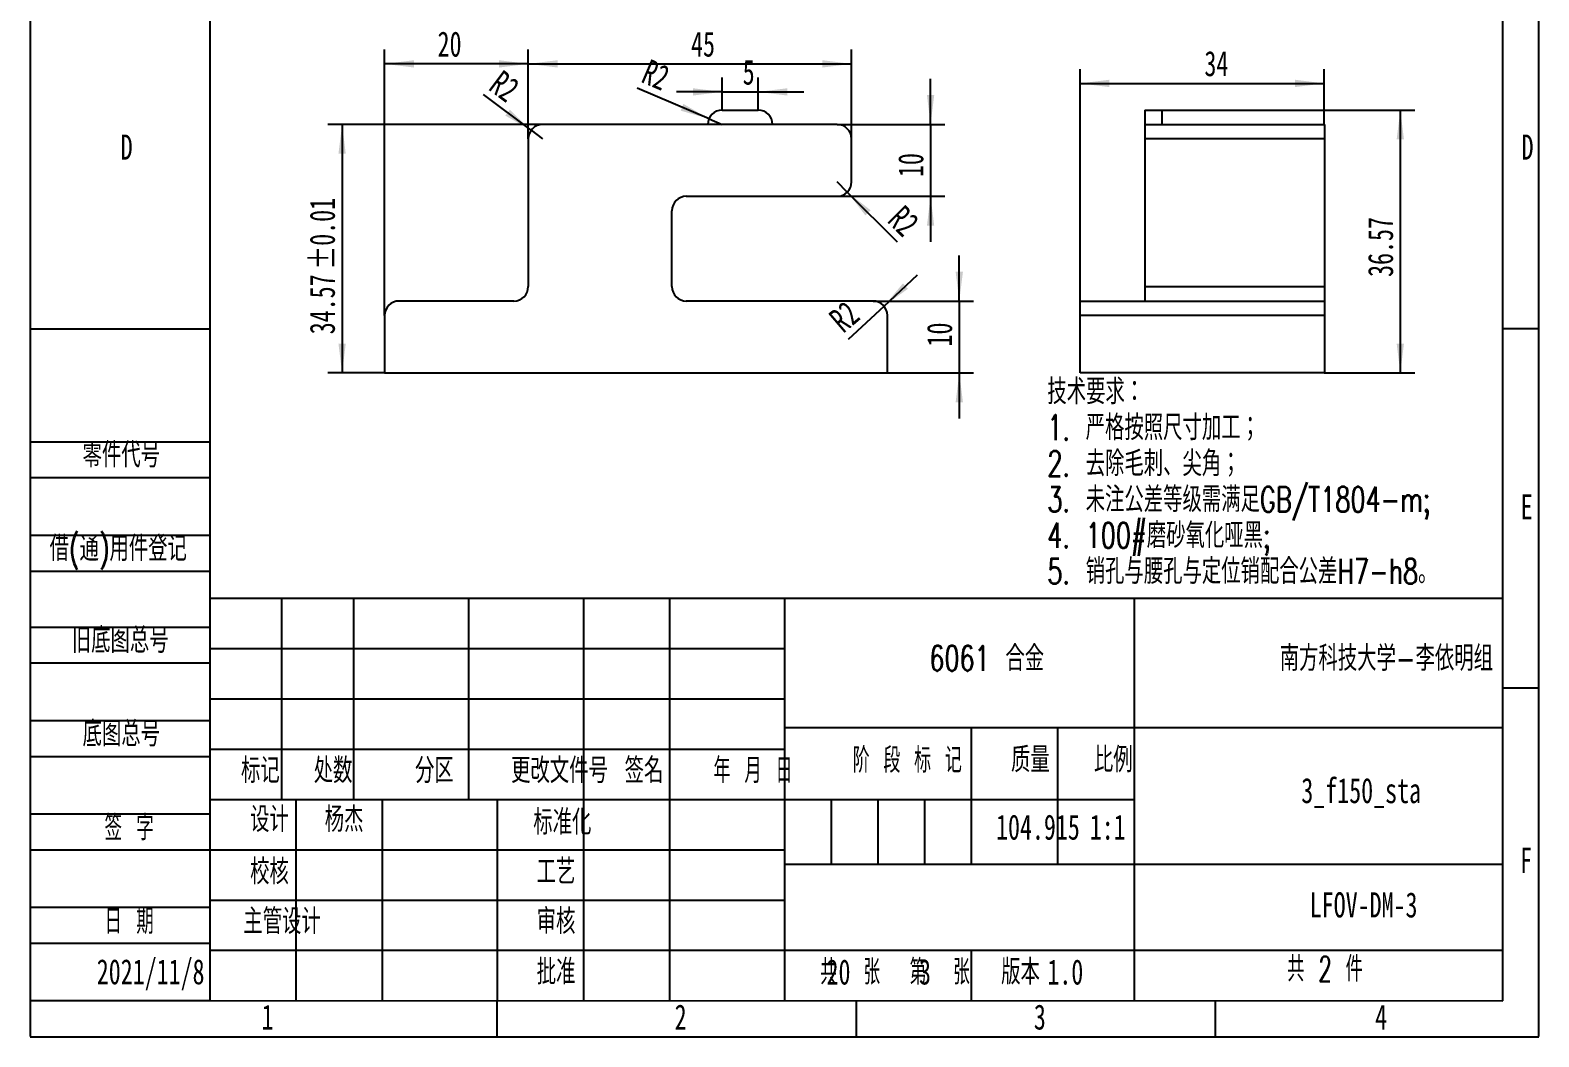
# Model space of a CAD drawing. Header units: millimetres. Extents: x 0 to 210, y 0 to 297.
# Drawn here: x 0 to 210, y 0 to 140.1 of the extents above; entities that cross this region are included whole.
import ezdxf

# ---------------------------------------------------------------- set-up
doc = ezdxf.new("R2010")
doc.units = ezdxf.units.MM
doc.layers.add('图框', color=7, linetype='Continuous')
doc.layers.add('图纸格式', color=7, linetype='Continuous')
doc.layers.add('根据设置的颜色创建', color=7, linetype='Continuous', lineweight=25)
doc.styles.add('SLDTEXTSTYLE0', font='TXT', dxfattribs={"width": 0.7, "bigfont": 'bigfont'})
doc.styles.add('SLDTEXTSTYLE1', font='TXT', dxfattribs={"width": 0.62, "bigfont": 'bigfont'})
doc.styles.add('SLDTEXTSTYLE2', font='TXT', dxfattribs={"width": 0.614286, "bigfont": 'bigfont'})
doc.styles.add('SLDTEXTSTYLE3', font='TXT', dxfattribs={"width": 0.6, "bigfont": 'bigfont'})
doc.styles.add('SLDTEXTSTYLE4', font='TXT', dxfattribs={"width": 0.633333, "bigfont": 'bigfont'})
doc.styles.add('SLDTEXTSTYLE5', font='TXT', dxfattribs={"width": 0.7})
doc.dimstyles.new('SLDDIMSTYLE0', dxfattribs={"dimtxt": 3.5, "dimasz": 4.08, "dimexe": 0, "dimexo": 0.0625, "dimgap": 0.875, "dimtad": 2, "dimrnd": 1e-09, "dimzin": 12, "dimdsep": 46, "dimtxsty": 'SLDTEXTSTYLE5', "dimsah": 1, "dimcen": 0.09, "dimadec": 0, "dimazin": 3, "dimtol": 1, "dimtp": 0.01, "dimtm": 0.01, "dimtfac": 1, "dimtofl": 0, "dimtmove": 0, "dimatfit": 3, "dimfxl": 0, "dimfrac": 2, "dimtolj": 1, "dimarcsym": 0})
doc.dimstyles.new('SLDDIMSTYLE1', dxfattribs={"dimtxt": 3.5, "dimasz": 4.08, "dimexe": 0, "dimexo": 0.0625, "dimgap": 0.875, "dimtad": 2, "dimrnd": 1e-09, "dimzin": 12, "dimdsep": 46, "dimtxsty": 'SLDTEXTSTYLE5', "dimsah": 1, "dimcen": 0.09, "dimadec": 0, "dimazin": 3, "dimtfac": 1, "dimtmove": 0, "dimatfit": 0, "dimfxl": 0, "dimfrac": 2, "dimtolj": 1, "dimtzin": 12, "dimarcsym": 0})
doc.dimstyles.new('SLDDIMSTYLE2', dxfattribs={"dimtxt": 3.5, "dimasz": 4.08, "dimexe": 0, "dimexo": 0.0625, "dimgap": 0.875, "dimtad": 2, "dimrnd": 1e-09, "dimzin": 12, "dimdsep": 46, "dimtxsty": 'SLDTEXTSTYLE5', "dimsah": 1, "dimcen": 0.09, "dimadec": 0, "dimazin": 3, "dimtfac": 1, "dimtofl": 0, "dimtmove": 0, "dimatfit": 3, "dimfxl": 0, "dimfrac": 2, "dimtolj": 1, "dimtzin": 12, "dimarcsym": 0})
doc.dimstyles.new('SLDDIMSTYLE3', dxfattribs={"dimtxt": 3.5, "dimasz": 4.08, "dimexe": 0, "dimexo": 0.0625, "dimgap": 0.875, "dimtad": 2, "dimrnd": 1e-09, "dimzin": 12, "dimdsep": 46, "dimtxsty": 'SLDTEXTSTYLE5', "dimsah": 1, "dimcen": 0, "dimadec": 0, "dimazin": 3, "dimtfac": 1, "dimtofl": 0, "dimtmove": 0, "dimatfit": 3, "dimfxl": 0, "dimfrac": 2, "dimtolj": 1, "dimtzin": 12, "dimarcsym": 0})
doc.dimstyles.new('SLDDIMSTYLE4', dxfattribs={"dimtxt": 3.5, "dimasz": 4.08, "dimexe": 0, "dimexo": 0.0625, "dimgap": 0.875, "dimtad": 2, "dimrnd": 1e-09, "dimzin": 12, "dimdsep": 46, "dimtxsty": 'SLDTEXTSTYLE5', "dimsah": 1, "dimcen": 0, "dimadec": 0, "dimazin": 3, "dimtfac": 1, "dimtofl": 0, "dimtmove": 1, "dimatfit": 3, "dimfxl": 0, "dimfrac": 2, "dimtolj": 1, "dimtzin": 12, "dimarcsym": 0})

# ---------------------------------------------------------------- blocks, each defined once
blk = doc.blocks.new('SW_NOTE_0')
at = {"layer": '图纸格式', "color": 0, "char_height": 3.5, "attachment_point": 1, "style": 'SLDTEXTSTYLE0'}
for s, insert in [('技术要求：', (0, 4.51)), ('1. 严格按照尺寸加工；', (0, -0.49)), ('2. 去除毛刺、尖角；', (0, -5.49)), ('3. 未注公差等级需满足GB/T1804-m;', (0, -10.49)), ('4. 100#磨砂氧化哑黑;', (0, -15.49)), ('5. 销孔与腰孔与定位销配合公差H7-h8。', (0, -20.49))]:
    blk.add_mtext(s, dxfattribs=dict(at, insert=insert))
blk = doc.blocks.new('_D')
at = {"layer": '根据设置的颜色创建'}
for p, q in [((71.33, 126.94), (41.42, 126.94)), ((43.42, 126.94), (43.42, 92.37)), ((49.33, 92.37), (41.42, 92.37))]:
    blk.add_line(p, q, dxfattribs=at)
for points in [[(43.42, 126.94), (42.91, 122.86), (43.93, 122.86)], [(43.42, 92.37), (43.93, 96.45), (42.91, 96.45)]]:
    blk.add_solid(points, dxfattribs=at)
at = {"layer": '根据设置的颜色创建', "char_height": 3.5, "attachment_point": 1, "rotation": 90, "style": 'SLDTEXTSTYLE5'}
for s, insert in [('±0.01', (38.91, 106.72)), ('34.57', (38.91, 97.74))]:
    blk.add_mtext(s, dxfattribs=dict(at, insert=insert))
blk = doc.blocks.new('_D_1')
at = {"layer": '根据设置的颜色创建'}
for p, q in [((129.33, 102.37), (129.33, 108.72)), ((117.33, 102.37), (131.33, 102.37)), ((129.33, 102.37), (129.33, 92.37)), ((106.03, 92.37), (131.33, 92.37)), ((129.33, 92.37), (129.33, 86.02))]:
    blk.add_line(p, q, dxfattribs=at)
for points in [[(129.33, 102.37), (129.84, 106.45), (128.82, 106.45)], [(129.33, 92.37), (128.82, 88.29), (129.84, 88.29)]]:
    blk.add_solid(points, dxfattribs=at)
at = {"layer": '根据设置的颜色创建', "insert": (124.82, 96.04), "char_height": 3.5, "attachment_point": 1, "rotation": 90, "style": 'SLDTEXTSTYLE5'}
blk.add_mtext('10', dxfattribs=at)
blk = doc.blocks.new('_D_2')
at = {"layer": '根据设置的颜色创建'}
for p, q in [((125.33, 126.94), (125.33, 133.29)), ((112.33, 126.94), (127.33, 126.94)), ((125.33, 126.94), (125.33, 116.94)), ((112.33, 116.94), (127.33, 116.94)), ((125.33, 116.94), (125.33, 110.59))]:
    blk.add_line(p, q, dxfattribs=at)
for points in [[(125.33, 126.94), (125.84, 131.02), (124.83, 131.02)], [(125.33, 116.94), (124.83, 112.86), (125.84, 112.86)]]:
    blk.add_solid(points, dxfattribs=at)
at = {"layer": '根据设置的颜色创建', "insert": (120.82, 119.62), "char_height": 3.5, "attachment_point": 1, "rotation": 90, "style": 'SLDTEXTSTYLE5'}
blk.add_mtext('10', dxfattribs=at)
blk = doc.blocks.new('_D_3')
at = {"layer": '根据设置的颜色创建'}
for p, q in [((49.33, 100.37), (49.33, 137.37)), ((69.33, 124.94), (69.33, 137.37)), ((69.33, 135.37), (49.33, 135.37))]:
    blk.add_line(p, q, dxfattribs=at)
for points in [[(49.33, 135.37), (53.41, 134.86), (53.41, 135.88)], [(69.33, 135.37), (65.25, 135.88), (65.25, 134.86)]]:
    blk.add_solid(points, dxfattribs=at)
at = {"layer": '根据设置的颜色创建', "insert": (56.71, 139.88), "char_height": 3.5, "attachment_point": 1, "style": 'SLDTEXTSTYLE5'}
blk.add_mtext('20', dxfattribs=at)
blk = doc.blocks.new('_D_4')
at = {"layer": '根据设置的颜色创建'}
for p, q in [((69.33, 124.94), (69.33, 137.37)), ((114.33, 124.94), (114.33, 137.37)), ((69.33, 135.37), (114.33, 135.37))]:
    blk.add_line(p, q, dxfattribs=at)
for points in [[(69.33, 135.37), (73.41, 134.86), (73.41, 135.88)], [(114.33, 135.37), (110.25, 135.88), (110.25, 134.86)]]:
    blk.add_solid(points, dxfattribs=at)
at = {"layer": '根据设置的颜色创建', "insert": (91.99, 139.88), "char_height": 3.5, "attachment_point": 1, "style": 'SLDTEXTSTYLE5'}
blk.add_mtext('45', dxfattribs=at)
blk = doc.blocks.new('_D_5')
at = {"layer": '根据设置的颜色创建'}
for q in [(84.49, 131.99), (96.33, 126.94)]:
    blk.add_line((94.49, 127.72), q, dxfattribs=at)
blk.add_solid([(94.49, 127.72), (90.94, 129.79), (90.54, 128.86)], dxfattribs=at)
at = {"layer": '根据设置的颜色创建', "insert": (86.25, 136.11), "char_height": 3.5, "attachment_point": 1, "rotation": 336.8663, "style": 'SLDTEXTSTYLE5'}
blk.add_mtext('R2', dxfattribs=at)
blk = doc.blocks.new('_D_6')
at = {"layer": '根据设置的颜色创建'}
for p, q in [((96.33, 128.94), (96.33, 133.47)), ((101.33, 128.94), (101.33, 133.47)), ((96.33, 131.47), (89.98, 131.47)), ((96.33, 131.47), (101.33, 131.47)), ((101.33, 131.47), (107.68, 131.47))]:
    blk.add_line(p, q, dxfattribs=at)
for points in [[(96.33, 131.47), (92.25, 131.98), (92.25, 130.96)], [(101.33, 131.47), (105.41, 130.96), (105.41, 131.98)]]:
    blk.add_solid(points, dxfattribs=at)
at = {"layer": '根据设置的颜色创建', "insert": (99.18, 135.98), "char_height": 3.5, "attachment_point": 1, "style": 'SLDTEXTSTYLE5'}
blk.add_mtext('5', dxfattribs=at)
blk = doc.blocks.new('_D_7')
at = {"layer": '根据设置的颜色创建'}
for q in [(123.5, 105.99), (113.84, 97.01)]:
    blk.add_line((118.85, 101.67), q, dxfattribs=at)
blk.add_solid([(118.85, 101.67), (122.18, 104.07), (121.49, 104.82)], dxfattribs=at)
at = {"layer": '根据设置的颜色创建', "insert": (110.91, 100.44), "char_height": 3.5, "attachment_point": 1, "rotation": 40.527, "style": 'SLDTEXTSTYLE5'}
blk.add_mtext('R2', dxfattribs=at)
blk = doc.blocks.new('_D_8')
at = {"layer": '根据设置的颜色创建'}
for q in [(112.33, 118.94), (120.66, 110.61)]:
    blk.add_line((113.74, 117.52), q, dxfattribs=at)
blk.add_solid([(113.74, 117.52), (116.27, 114.28), (116.99, 115)], dxfattribs=at)
at = {"layer": '根据设置的颜色创建', "insert": (121.65, 115.93), "char_height": 3.5, "attachment_point": 1, "rotation": 315, "style": 'SLDTEXTSTYLE5'}
blk.add_mtext('R2', dxfattribs=at)
blk = doc.blocks.new('_D_9')
at = {"layer": '根据设置的颜色创建'}
for q in [(63.08, 131.09), (71.33, 124.94)]:
    blk.add_line((69.72, 126.13), q, dxfattribs=at)
blk.add_solid([(69.72, 126.13), (66.76, 128.98), (66.15, 128.17)], dxfattribs=at)
at = {"layer": '根据设置的颜色创建', "insert": (65.74, 134.66), "char_height": 3.5, "attachment_point": 1, "rotation": 323.2761, "style": 'SLDTEXTSTYLE5'}
blk.add_mtext('R2', dxfattribs=at)
blk = doc.blocks.new('_D_17')
at = {"layer": '根据设置的颜色创建'}
for p, q in [((157.51, 128.94), (192.72, 128.94)), ((190.72, 128.94), (190.72, 92.37)), ((180.14, 92.37), (192.72, 92.37))]:
    blk.add_line(p, q, dxfattribs=at)
for points in [[(190.72, 128.94), (190.21, 124.86), (191.23, 124.86)], [(190.72, 92.37), (191.23, 96.45), (190.21, 96.45)]]:
    blk.add_solid(points, dxfattribs=at)
at = {"layer": '根据设置的颜色创建', "insert": (186.21, 105.72), "char_height": 3.5, "attachment_point": 1, "rotation": 90, "style": 'SLDTEXTSTYLE5'}
blk.add_mtext('36.57', dxfattribs=at)
blk = doc.blocks.new('_D_18')
at = {"layer": '根据设置的颜色创建'}
for p, q in [((146.14, 102.37), (146.14, 134.65)), ((180.14, 126.94), (180.14, 134.65)), ((146.14, 132.65), (180.14, 132.65))]:
    blk.add_line(p, q, dxfattribs=at)
for points in [[(146.14, 132.65), (150.22, 132.14), (150.22, 133.16)], [(180.14, 132.65), (176.06, 133.16), (176.06, 132.14)]]:
    blk.add_solid(points, dxfattribs=at)
at = {"layer": '根据设置的颜色创建', "insert": (163.45, 137.16), "char_height": 3.5, "attachment_point": 1, "style": 'SLDTEXTSTYLE5'}
blk.add_mtext('34', dxfattribs=at)

msp = doc.modelspace()

# ---------------------------------------------------------------- linework, layer by layer
at = {"color": 7, "linetype": 'Continuous', "lineweight": 25}
for p, q in [((96.3279244, 128.9379765), (101.3279244, 128.9379765)), ((155.1443039, 128.9379765), (157.5083039, 128.9379765)), ((155.1443039, 128.9379765), (155.1443039, 126.9379765)), ((157.5083039, 128.9379765), (157.5083039, 126.9379765)), ((112.3279202, 126.9379765), (71.3279202, 126.9379765)), ((155.1443039, 126.9379765), (180.1443039, 126.9379765)), ((155.1443039, 126.9379765), (155.1443039, 124.9379765)), ((180.1443039, 126.9379765), (180.1443039, 124.9379765)), ((69.3279202, 124.9379765), (69.3279202, 104.3679765)), ((114.3279202, 118.9379765), (114.3279244, 124.9379765)), ((180.1443039, 124.9379765), (155.1443039, 124.9379765)), ((155.1443039, 124.9379765), (155.1443039, 104.3679765)), ((180.1443039, 124.9379765), (180.1443039, 104.3679765)), ((91.3279202, 116.9379765), (112.3279244, 116.9379765)), ((89.3279202, 104.3679765), (89.3279202, 114.9379765)), ((155.1443039, 104.3679765), (180.1443039, 104.3679765)), ((155.1443039, 104.3679765), (155.1443039, 102.3679765)), ((180.1443039, 104.3679765), (180.1443039, 102.3679765)), ((67.3279244, 102.3679765), (51.3279202, 102.3679765)), ((117.3279202, 102.3679765), (91.3279202, 102.3679765)), ((146.1443039, 100.3679765), (146.1443039, 102.3679765)), ((146.1443039, 102.3679765), (180.1443039, 102.3679765)), ((180.1443039, 102.3679765), (180.1443039, 100.3679765)), ((49.3279202, 100.3679765), (49.3279202, 92.3679765)), ((119.3279244, 92.3679765), (119.3279202, 100.3679765)), ((146.1443039, 92.3679765), (146.1443039, 100.3679765)), ((180.1443039, 100.3679765), (146.1443039, 100.3679765)), ((180.1443039, 100.3679765), (180.1443039, 92.3679765)), ((49.3279202, 92.3679765), (119.3279244, 92.3679765)), ((180.1443039, 92.3679765), (146.1443039, 92.3679765))]:
    msp.add_line(p, q, dxfattribs=at)
for centre, start, end in [((96.3279244, 126.9379765), 90, 180), ((101.3279244, 126.9379765), 0, 90), ((71.3279202, 124.9379765), 90, 180), ((112.3279202, 124.9379765), 0, 90), ((112.3279202, 118.9379765), 270.000120447, 0), ((91.3279202, 114.9379765), 90, 180), ((67.3279202, 104.3679765), 270.000120516, 0), ((91.3279202, 104.3679765), 180, 270), ((51.3279202, 100.3679765), 90, 180), ((117.3279202, 100.3679765), 0, 90)]:
    msp.add_arc(centre, 2, start, end, dxfattribs=at)
at = {"layer": '图框'}
for p, q in [((0, 297), (0, 0)), ((210, 0), (210, 297)), ((0, 98.5), (25, 98.5)), ((210, 98.5), (205, 98.5)), ((0, 82.7905937), (25, 82.7905937)), ((0, 77.7905937), (25, 77.7905937)), ((0, 69.7905937), (25, 69.7905937)), ((0, 64.7905937), (25, 64.7905937)), ((25.0132567, 61.0216466), (24.9981028, 5.0216486)), ((0, 57), (25, 57)), ((25, 54), (105, 54)), ((0, 52), (25, 52)), ((210, 48.5), (205, 48.5)), ((25, 47), (105, 47)), ((0, 44), (25, 44)), ((0, 39), (25, 39)), ((111.5, 33), (111.5, 24)), ((118, 33), (118, 24)), ((124.5, 33), (124.5, 24)), ((0, 31), (25, 31)), ((0, 26), (25, 26)), ((0, 18), (25, 18)), ((0, 13), (25, 13)), ((-0.0018962, 5.0284138), (24.9981028, 5.0216486)), ((64.9999923, -0.0284139), (64.9999923, 4.9715861)), ((153.6900128, 4.9971558), (153.6900128, 4.986824)), ((165, -0.0284139), (165, 4.9837635)), ((-0.0000077, -0.0284139), (209.9999923, -0.0284139))]:
    msp.add_line(p, q, dxfattribs=at)
at = {"layer": '图框', "lineweight": 25}
for p, q in [((25, 292), (25, 5)), ((205, 4.9729393), (205, 292)), ((25, 61), (205, 61)), ((35, 61), (35, 33)), ((45, 61), (45, 33)), ((61, 61), (61, 33)), ((77, 61), (77, 5)), ((89, 61), (89, 5)), ((105, 61), (105, 4.9999997)), ((153.6900128, 60.9868322), (153.6900128, 4.9971558)), ((105, 43), (205, 43)), ((131, 43), (131, 24)), ((143, 43), (143, 24)), ((25, 40), (105, 40)), ((25, 33), (105, 33)), ((37, 33), (37, 5)), ((49, 33), (49, 5)), ((64.9999923, 32.9715861), (64.9999923, 4.9715861)), ((105.013297, 32.9868281), (153.6900128, 32.9868281)), ((25, 26), (105, 26)), ((105, 24), (205, 24)), ((25, 19), (105, 19)), ((24.9999971, 12.0216484), (105, 12.0216484)), ((105, 12.0216484), (205, 12.0487089)), ((131, 12.0286841), (131, 4.992964)), ((24.9981028, 5.0216486), (205, 4.9729393)), ((114.9990514, -0.0284139), (114.9990514, 4.997294))]:
    msp.add_line(p, q, dxfattribs=at)

# ---------------------------------------------------------------- block references
at = {"layer": '图纸格式'}
msp.add_blockref('SW_NOTE_0', (141.5890189, 86.9977293), dxfattribs=at)

# ---------------------------------------------------------------- texts
at = {"layer": '图框', "char_height": 3.5}
for s, insert, attachment_point, style in [('D', (13.4296875, 125.5409201), 2, 'SLDTEXTSTYLE5'), ('D', (208.4296875, 125.5409201), 2, 'SLDTEXTSTYLE5'), ('零件代号', (7.2921167, 82.703292), 1, 'SLDTEXTSTYLE0'), ('E', (208.3178819, 75.4760692), 2, 'SLDTEXTSTYLE5'), ('借(通)用件登记', (2.7046163, 69.6777326), 1, 'SLDTEXTSTYLE0'), ('旧底图总号', (5.7921164, 56.9053), 1, 'SLDTEXTSTYLE0'), ('6061 合金', (133.1513393, 54.3990529), 2, 'SLDTEXTSTYLE0'), ('南方科技大学-李依明组', (188.7790183, 54.3990529), 2, 'SLDTEXTSTYLE0'), ('底图总号', (7.2921167, 43.8852641), 1, 'SLDTEXTSTYLE0'), ('阶 段 标 记', (122.0830501, 40.2162471), 2, 'SLDTEXTSTYLE2'), ('质量', (139.226661, 40.2861817), 2, 'SLDTEXTSTYLE0'), ('比例', (150.7591423, 40.2861817), 2, 'SLDTEXTSTYLE0'), ('标记', (32.0401075, 38.7885598), 2, 'SLDTEXTSTYLE0'), ('处数', (42.160637, 38.7885598), 2, 'SLDTEXTSTYLE0'), ('分区', (56.2599008, 38.7885598), 2, 'SLDTEXTSTYLE0'), ('更改文件号', (73.6804743, 38.7885598), 2, 'SLDTEXTSTYLE0'), ('签名', (85.4411077, 38.7885598), 2, 'SLDTEXTSTYLE0'), ('年 月 日', (100.6172965, 38.7885598), 2, 'SLDTEXTSTYLE1'), ('3_f150_sta', (185.2705109, 35.9934112), 2, 'SLDTEXTSTYLE5'), ('设计', (33.310827, 31.9727612), 2, 'SLDTEXTSTYLE0'), ('杨杰', (43.691887, 31.9727615), 2, 'SLDTEXTSTYLE0'), ('标准化', (74.0740412, 31.5920386), 2, 'SLDTEXTSTYLE0'), ('签 字', (13.7674931, 30.806994), 2, 'SLDTEXTSTYLE4'), ('104.915', (140.276916, 30.9083536), 2, 'SLDTEXTSTYLE5'), ('1:1', (149.9862256, 30.9083536), 2, 'SLDTEXTSTYLE5'), ('F', (208.2243055, 26.2909201), 2, 'SLDTEXTSTYLE5'), ('校核', (33.310827, 24.7021677), 2, 'SLDTEXTSTYLE0'), ('工艺', (73.1966105, 24.7021677), 2, 'SLDTEXTSTYLE0'), ('LFOV-DM-3', (185.6120044, 20.0842047), 2, 'SLDTEXTSTYLE5'), ('日 期', (13.7674931, 17.7869982), 2, 'SLDTEXTSTYLE4'), ('主管设计', (35.0608271, 17.7879105), 2, 'SLDTEXTSTYLE0'), ('审核', (73.1966105, 17.7973832), 2, 'SLDTEXTSTYLE0'), ('2021/11/8', (16.7685052, 10.7783984), 2, 'SLDTEXTSTYLE5'), ('批准', (73.199041, 10.7783982), 2, 'SLDTEXTSTYLE0'), ('共  张', (114.1366995, 10.7483197), 2, 'SLDTEXTSTYLE3'), ('20', (110.8485013, 10.74832), 1, 'SLDTEXTSTYLE5'), ('第  张', (126.6114846, 10.7483197), 2, 'SLDTEXTSTYLE3'), ('3', (123.7235415, 10.74832), 1, 'SLDTEXTSTYLE5'), ('版本', (137.8522733, 10.7483197), 2, 'SLDTEXTSTYLE0'), ('1.0', (141.5890189, 10.74832), 1, 'SLDTEXTSTYLE5'), ('共 2 件', (174.9856153, 11.166375), 1, 'SLDTEXTSTYLE1'), ('1', (33.0444444, 4.4760692), 2, 'SLDTEXTSTYLE5'), ('2', (90.5444444, 4.4760692), 2, 'SLDTEXTSTYLE5'), ('3', (140.5444444, 4.4760692), 2, 'SLDTEXTSTYLE5'), ('4', (188.0444444, 4.4760692), 2, 'SLDTEXTSTYLE5')]:
    msp.add_mtext(s, dxfattribs=dict(at, insert=insert, attachment_point=attachment_point, style=style))

# ---------------------------------------------------------------- dimensions: what is measured, and where the dimension line sits
at = {"layer": '根据设置的颜色创建'}
for base, p2, picture, middle in [((49.3279202, 135.370513), (49.3279202, 100.3679765), '_D_3', (58.2507146, 135.370513)), ((114.3279244, 135.370513), (114.3279244, 124.9379765), '_D_4', (93.5233124, 135.370513))]:
    dim = msp.add_linear_dim(base=base, p1=(69.3279202, 124.9379765), p2=p2, dimstyle='SLDDIMSTYLE2', dxfattribs=at)
    dim.commit()
    dim.dimension.update_dxf_attribs({"geometry": picture, "text_midpoint": middle, "dimtype": 160})
for base, p1, p2, angle, dimstyle, picture, middle in [((180.1443039, 132.6528721), (146.1443039, 102.3679765), (180.1443039, 126.9379765), 0, 'SLDDIMSTYLE2', '_D_18', (164.9905063, 132.6528721)), ((101.3279244, 131.469217), (96.3279244, 128.9379765), (101.3279244, 128.9379765), 0, 'SLDDIMSTYLE1', '_D_6', (99.9432014, 131.469217)), ((125.3337229, 116.9379765), (112.3279202, 126.9379765), (112.3279244, 116.9379765), 90, 'SLDDIMSTYLE1', '_D_2', (125.3337229, 121.1567453)), ((190.7205823, 92.3679765), (157.5083039, 128.9379765), (180.1443039, 92.3679765), 90, 'SLDDIMSTYLE2', '_D_17', (190.7205823, 109.5568825)), ((43.4200753, 92.3679765), (71.3279202, 126.9379765), (49.3279202, 92.3679765), 90, 'SLDDIMSTYLE0', '_D', (43.4200753, 106.9397441)), ((129.3279452, 92.3679765), (117.3279202, 102.3679765), (106.0279244, 92.3679765), 90, 'SLDDIMSTYLE1', '_D_1', (129.3279452, 97.5774409))]:
    dim = msp.add_linear_dim(base=base, p1=p1, p2=p2, angle=angle, dimstyle=dimstyle, dxfattribs=at)
    dim.commit()
    dim.dimension.update_dxf_attribs({"geometry": picture, "text_midpoint": middle, "dimtype": 160})
for center, mpoint, dimstyle, picture, middle in [((71.3279202, 124.9379765), (69.7248685, 126.1338968), 'SLDDIMSTYLE3', '_D_9', (64.1106949, 130.3222408)), ((96.3279244, 126.9379765), (94.4887431, 127.7237324), 'SLDDIMSTYLE3', '_D_5', (85.7218766, 131.469227)), ((112.3279202, 118.9379765), (113.7421337, 117.523763), 'SLDDIMSTYLE3', '_D_8', (119.7277175, 111.5381992)), ((117.3279202, 100.3679765), (118.8481191, 101.66759), 'SLDDIMSTYLE4', '_D_7', (114.4429636, 97.9016373))]:
    dim = msp.add_radius_dim(center=center, mpoint=mpoint, dimstyle=dimstyle, dxfattribs=at)
    dim.commit()
    dim.dimension.update_dxf_attribs({"geometry": picture, "text_midpoint": middle, "dimtype": 164})

doc.saveas('drawing.dxf')
